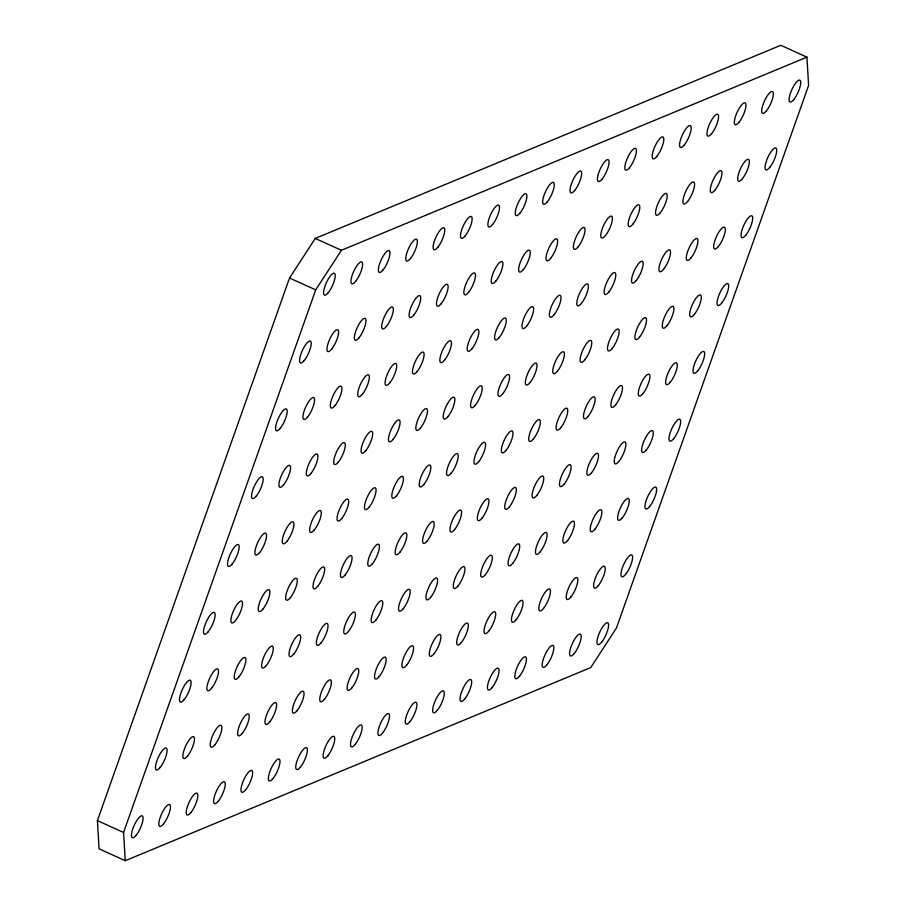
<?xml version="1.0" encoding="UTF-8"?>
<svg xmlns="http://www.w3.org/2000/svg" width="906" height="906" viewBox="0 0 906 906"><rect width="100%" height="100%" fill="white"/><g stroke="black" fill="none" stroke-linecap="round" stroke-linejoin="round"><path stroke-width="1.36" d="M97.395 820.61L289.535 278.017L315.243 238.425L780.745 45.3L806.918 57.157L808.605 85.391L616.465 627.983L590.757 667.575L125.255 860.7L99.082 848.843L97.395 820.61L123.567 832.467L125.255 860.7M123.567 832.467L315.707 289.875L341.415 250.283L806.918 57.157M315.243 238.425L341.415 250.283M289.535 278.017L315.707 289.875M273.034 778.481A11.982 3.386 -65.6 0 0 279.694 759.681A11.982 3.386 -65.6 0 0 269.795 771.799A11.982 3.386 -65.6 0 0 273.034 778.481M345.095 575.004A11.982 3.386 -65.6 0 0 351.743 556.205A11.982 3.386 -65.6 0 0 341.845 568.334A11.982 3.386 -65.6 0 0 345.095 575.004M321.075 642.83A11.982 3.386 -65.6 0 0 327.734 624.03A11.982 3.386 -65.6 0 0 317.825 636.159A11.982 3.386 -65.6 0 0 321.075 642.83M351.822 687.926A11.982 3.386 -65.6 0 0 358.482 669.138A11.982 3.386 -65.6 0 0 348.584 681.255A11.982 3.386 -65.6 0 0 351.822 687.926M327.802 755.751A11.982 3.386 -65.6 0 0 334.461 736.963A11.982 3.386 -65.6 0 0 324.563 749.081A11.982 3.386 -65.6 0 0 327.802 755.751M297.055 710.655A11.982 3.386 -65.6 0 0 303.714 691.856A11.982 3.386 -65.6 0 0 293.816 703.985A11.982 3.386 -65.6 0 0 297.055 710.655M403.227 608.741A11.982 3.386 -65.6 0 0 409.874 589.953A11.982 3.386 -65.6 0 0 399.976 602.071A11.982 3.386 -65.6 0 0 403.227 608.741M427.236 540.927A11.982 3.386 -65.6 0 0 433.895 522.128A11.982 3.386 -65.6 0 0 423.997 534.257A11.982 3.386 -65.6 0 0 427.236 540.927M499.297 337.451A11.982 3.386 -65.6 0 0 505.944 318.652A11.982 3.386 -65.6 0 0 496.046 330.781A11.982 3.386 -65.6 0 0 499.297 337.451M523.306 269.626A11.982 3.386 -65.6 0 0 529.965 250.837A11.982 3.386 -65.6 0 0 520.067 262.955A11.982 3.386 -65.6 0 0 523.306 269.626M451.256 473.102A11.982 3.386 -65.6 0 0 457.915 454.302A11.982 3.386 -65.6 0 0 448.017 466.431A11.982 3.386 -65.6 0 0 451.256 473.102M475.276 405.276A11.982 3.386 -65.6 0 0 481.935 386.477A11.982 3.386 -65.6 0 0 472.026 398.606A11.982 3.386 -65.6 0 0 475.276 405.276M547.326 201.8A11.982 3.386 -65.6 0 0 553.985 183.012A11.982 3.386 -65.6 0 0 544.087 195.13A11.982 3.386 -65.6 0 0 547.326 201.8M355.186 744.392A11.982 3.386 -65.6 0 0 361.845 725.593A11.982 3.386 -65.6 0 0 351.947 737.722A11.982 3.386 -65.6 0 0 355.186 744.392M379.206 676.567A11.982 3.386 -65.6 0 0 385.865 657.779A11.982 3.386 -65.6 0 0 375.956 669.896A11.982 3.386 -65.6 0 0 379.206 676.567M457.983 586.023A11.982 3.386 -65.6 0 0 464.642 567.235A11.982 3.386 -65.6 0 0 454.744 579.353A11.982 3.386 -65.6 0 0 457.983 586.023M482.003 518.198A11.982 3.386 -65.6 0 0 488.662 499.41A11.982 3.386 -65.6 0 0 478.764 511.528A11.982 3.386 -65.6 0 0 482.003 518.198M554.064 314.733A11.982 3.386 -65.6 0 0 560.712 295.934A11.982 3.386 -65.6 0 0 550.814 308.063A11.982 3.386 -65.6 0 0 554.064 314.733M578.073 246.908A11.982 3.386 -65.6 0 0 584.732 228.108A11.982 3.386 -65.6 0 0 574.834 240.237A11.982 3.386 -65.6 0 0 578.073 246.908M506.024 450.373A11.982 3.386 -65.6 0 0 512.683 431.584A11.982 3.386 -65.6 0 0 502.785 443.702A11.982 3.386 -65.6 0 0 506.024 450.373M530.044 382.559A11.982 3.386 -65.6 0 0 536.692 363.759A11.982 3.386 -65.6 0 0 526.794 375.888A11.982 3.386 -65.6 0 0 530.044 382.559M602.094 179.082A11.982 3.386 -65.6 0 0 608.753 160.283A11.982 3.386 -65.6 0 0 598.855 172.412A11.982 3.386 -65.6 0 0 602.094 179.082M409.954 721.674A11.982 3.386 -65.6 0 0 416.613 702.875A11.982 3.386 -65.6 0 0 406.715 715.004A11.982 3.386 -65.6 0 0 409.954 721.674M433.974 653.849A11.982 3.386 -65.6 0 0 440.622 635.049A11.982 3.386 -65.6 0 0 430.724 647.178A11.982 3.386 -65.6 0 0 433.974 653.849M485.367 574.664A11.982 3.386 -65.6 0 0 492.026 555.865A11.982 3.386 -65.6 0 0 482.128 567.994A11.982 3.386 -65.6 0 0 485.367 574.664M509.387 506.839A11.982 3.386 -65.6 0 0 516.046 488.051A11.982 3.386 -65.6 0 0 506.148 500.169A11.982 3.386 -65.6 0 0 509.387 506.839M581.437 303.374A11.982 3.386 -65.6 0 0 588.096 284.575A11.982 3.386 -65.6 0 0 578.198 296.704A11.982 3.386 -65.6 0 0 581.437 303.374M605.457 235.549A11.982 3.386 -65.6 0 0 612.116 216.749A11.982 3.386 -65.6 0 0 602.218 228.878A11.982 3.386 -65.6 0 0 605.457 235.549M533.408 439.014A11.982 3.386 -65.6 0 0 540.067 420.225A11.982 3.386 -65.6 0 0 530.157 432.343A11.982 3.386 -65.6 0 0 533.408 439.014M557.428 371.2A11.982 3.386 -65.6 0 0 564.076 352.4A11.982 3.386 -65.6 0 0 554.178 364.518A11.982 3.386 -65.6 0 0 557.428 371.2M629.477 167.723A11.982 3.386 -65.6 0 0 636.137 148.924A11.982 3.386 -65.6 0 0 626.239 161.053A11.982 3.386 -65.6 0 0 629.477 167.723M437.338 710.315A11.982 3.386 -65.6 0 0 443.997 691.516A11.982 3.386 -65.6 0 0 434.087 703.645A11.982 3.386 -65.6 0 0 437.338 710.315M461.358 642.49A11.982 3.386 -65.6 0 0 468.006 623.69A11.982 3.386 -65.6 0 0 458.108 635.819A11.982 3.386 -65.6 0 0 461.358 642.49M512.751 563.306A11.982 3.386 -65.6 0 0 519.41 544.506A11.982 3.386 -65.6 0 0 509.512 556.635A11.982 3.386 -65.6 0 0 512.751 563.306M536.771 495.48A11.982 3.386 -65.6 0 0 543.43 476.681A11.982 3.386 -65.6 0 0 533.532 488.81A11.982 3.386 -65.6 0 0 536.771 495.48M608.821 292.015A11.982 3.386 -65.6 0 0 615.48 273.216A11.982 3.386 -65.6 0 0 605.582 285.333A11.982 3.386 -65.6 0 0 608.821 292.015M632.841 224.19A11.982 3.386 -65.6 0 0 639.5 205.39A11.982 3.386 -65.6 0 0 629.602 217.519A11.982 3.386 -65.6 0 0 632.841 224.19M560.791 427.655A11.982 3.386 -65.6 0 0 567.45 408.866A11.982 3.386 -65.6 0 0 557.541 420.984A11.982 3.386 -65.6 0 0 560.791 427.655M584.812 359.829A11.982 3.386 -65.6 0 0 591.459 341.041A11.982 3.386 -65.6 0 0 581.561 353.159A11.982 3.386 -65.6 0 0 584.812 359.829M656.861 156.364A11.982 3.386 -65.6 0 0 663.52 137.565A11.982 3.386 -65.6 0 0 653.611 149.694A11.982 3.386 -65.6 0 0 656.861 156.364M464.721 698.956A11.982 3.386 -65.6 0 0 471.38 680.157A11.982 3.386 -65.6 0 0 461.471 692.286A11.982 3.386 -65.6 0 0 464.721 698.956M488.742 631.131A11.982 3.386 -65.6 0 0 495.389 612.331A11.982 3.386 -65.6 0 0 485.491 624.461A11.982 3.386 -65.6 0 0 488.742 631.131M417.145 371.528A11.982 3.386 -65.6 0 0 423.804 352.74A11.982 3.386 -65.6 0 0 413.906 364.858A11.982 3.386 -65.6 0 0 417.145 371.528M441.165 303.714A11.982 3.386 -65.6 0 0 447.813 284.914A11.982 3.386 -65.6 0 0 437.915 297.043A11.982 3.386 -65.6 0 0 441.165 303.714M369.104 507.179A11.982 3.386 -65.6 0 0 375.764 488.379A11.982 3.386 -65.6 0 0 365.865 500.508A11.982 3.386 -65.6 0 0 369.104 507.179M393.125 439.353A11.982 3.386 -65.6 0 0 399.784 420.565A11.982 3.386 -65.6 0 0 389.886 432.683A11.982 3.386 -65.6 0 0 393.125 439.353M465.174 235.888A11.982 3.386 -65.6 0 0 471.833 217.089A11.982 3.386 -65.6 0 0 461.935 229.218A11.982 3.386 -65.6 0 0 465.174 235.888M519.942 213.17A11.982 3.386 -65.6 0 0 526.601 194.371A11.982 3.386 -65.6 0 0 516.703 206.489A11.982 3.386 -65.6 0 0 519.942 213.17M447.892 416.635A11.982 3.386 -65.6 0 0 454.552 397.836A11.982 3.386 -65.6 0 0 444.653 409.965A11.982 3.386 -65.6 0 0 447.892 416.635M423.872 484.461A11.982 3.386 -65.6 0 0 430.531 465.661A11.982 3.386 -65.6 0 0 420.633 477.79A11.982 3.386 -65.6 0 0 423.872 484.461M495.933 280.985A11.982 3.386 -65.6 0 0 502.581 262.196A11.982 3.386 -65.6 0 0 492.683 274.314A11.982 3.386 -65.6 0 0 495.933 280.985M471.913 348.81A11.982 3.386 -65.6 0 0 478.572 330.022A11.982 3.386 -65.6 0 0 468.662 342.14A11.982 3.386 -65.6 0 0 471.913 348.81M399.852 552.286A11.982 3.386 -65.6 0 0 406.511 533.487A11.982 3.386 -65.6 0 0 396.613 545.616A11.982 3.386 -65.6 0 0 399.852 552.286M375.843 620.112A11.982 3.386 -65.6 0 0 382.491 601.312A11.982 3.386 -65.6 0 0 372.593 613.43A11.982 3.386 -65.6 0 0 375.843 620.112M324.439 699.296A11.982 3.386 -65.6 0 0 331.098 680.497A11.982 3.386 -65.6 0 0 321.2 692.614A11.982 3.386 -65.6 0 0 324.439 699.296M300.418 767.11A11.982 3.386 -65.6 0 0 307.077 748.322A11.982 3.386 -65.6 0 0 297.179 760.44A11.982 3.386 -65.6 0 0 300.418 767.11M492.558 224.529A11.982 3.386 -65.6 0 0 499.217 205.73A11.982 3.386 -65.6 0 0 489.319 217.859A11.982 3.386 -65.6 0 0 492.558 224.529M420.509 427.994A11.982 3.386 -65.6 0 0 427.168 409.195A11.982 3.386 -65.6 0 0 417.27 421.324A11.982 3.386 -65.6 0 0 420.509 427.994M396.488 495.82A11.982 3.386 -65.6 0 0 403.147 477.02A11.982 3.386 -65.6 0 0 393.249 489.149A11.982 3.386 -65.6 0 0 396.488 495.82M468.549 292.344A11.982 3.386 -65.6 0 0 475.197 273.555A11.982 3.386 -65.6 0 0 465.299 285.673A11.982 3.386 -65.6 0 0 468.549 292.344M444.529 360.169A11.982 3.386 -65.6 0 0 451.188 341.381A11.982 3.386 -65.6 0 0 441.279 353.499A11.982 3.386 -65.6 0 0 444.529 360.169M372.479 563.645A11.982 3.386 -65.6 0 0 379.127 544.846A11.982 3.386 -65.6 0 0 369.229 556.975A11.982 3.386 -65.6 0 0 372.479 563.645M663.588 269.286A11.982 3.386 -65.6 0 0 670.247 250.498A11.982 3.386 -65.6 0 0 660.349 262.615A11.982 3.386 -65.6 0 0 663.588 269.286M687.609 201.46A11.982 3.386 -65.6 0 0 694.268 182.672A11.982 3.386 -65.6 0 0 684.358 194.79A11.982 3.386 -65.6 0 0 687.609 201.46M615.559 404.937A11.982 3.386 -65.6 0 0 622.207 386.137A11.982 3.386 -65.6 0 0 612.309 398.266A11.982 3.386 -65.6 0 0 615.559 404.937M639.568 337.111A11.982 3.386 -65.6 0 0 646.227 318.312A11.982 3.386 -65.6 0 0 636.329 330.441A11.982 3.386 -65.6 0 0 639.568 337.111M711.629 133.646A11.982 3.386 -65.6 0 0 718.277 114.847A11.982 3.386 -65.6 0 0 708.379 126.976A11.982 3.386 -65.6 0 0 711.629 133.646M519.489 676.227A11.982 3.386 -65.6 0 0 526.137 657.439A11.982 3.386 -65.6 0 0 516.239 669.557A11.982 3.386 -65.6 0 0 519.489 676.227M543.498 608.413A11.982 3.386 -65.6 0 0 550.157 589.613A11.982 3.386 -65.6 0 0 540.259 601.731A11.982 3.386 -65.6 0 0 543.498 608.413M594.902 529.229A11.982 3.386 -65.6 0 0 601.561 510.429A11.982 3.386 -65.6 0 0 591.663 522.547A11.982 3.386 -65.6 0 0 594.902 529.229M618.923 461.403A11.982 3.386 -65.6 0 0 625.582 442.604A11.982 3.386 -65.6 0 0 615.672 454.733A11.982 3.386 -65.6 0 0 618.923 461.403M690.972 257.927A11.982 3.386 -65.6 0 0 697.631 239.127A11.982 3.386 -65.6 0 0 687.733 251.256A11.982 3.386 -65.6 0 0 690.972 257.927M714.993 190.101A11.982 3.386 -65.6 0 0 721.652 171.313A11.982 3.386 -65.6 0 0 711.742 183.431A11.982 3.386 -65.6 0 0 714.993 190.101M307.61 416.975A11.982 3.386 -65.6 0 0 314.269 398.176A11.982 3.386 -65.6 0 0 304.371 410.305A11.982 3.386 -65.6 0 0 307.61 416.975M331.63 349.15A11.982 3.386 -65.6 0 0 338.289 330.35A11.982 3.386 -65.6 0 0 328.391 342.479A11.982 3.386 -65.6 0 0 331.63 349.15M259.58 552.626A11.982 3.386 -65.6 0 0 266.239 533.827A11.982 3.386 -65.6 0 0 256.33 545.956A11.982 3.386 -65.6 0 0 259.58 552.626M283.601 484.801A11.982 3.386 -65.6 0 0 290.248 466.001A11.982 3.386 -65.6 0 0 280.35 478.13A11.982 3.386 -65.6 0 0 283.601 484.801M355.65 281.324A11.982 3.386 -65.6 0 0 362.309 262.536A11.982 3.386 -65.6 0 0 352.4 274.654A11.982 3.386 -65.6 0 0 355.65 281.324M163.51 823.916A11.982 3.386 -65.6 0 0 170.158 805.117A11.982 3.386 -65.6 0 0 160.26 817.246A11.982 3.386 -65.6 0 0 163.51 823.916M187.519 756.091A11.982 3.386 -65.6 0 0 194.178 737.303A11.982 3.386 -65.6 0 0 184.28 749.421A11.982 3.386 -65.6 0 0 187.519 756.091M232.196 563.985A11.982 3.386 -65.6 0 0 238.856 545.186A11.982 3.386 -65.6 0 0 228.946 557.315A11.982 3.386 -65.6 0 0 232.196 563.985M256.217 496.16A11.982 3.386 -65.6 0 0 262.865 477.36A11.982 3.386 -65.6 0 0 252.967 489.489A11.982 3.386 -65.6 0 0 256.217 496.16M184.156 699.625A11.982 3.386 -65.6 0 0 190.815 680.836A11.982 3.386 -65.6 0 0 180.917 692.954A11.982 3.386 -65.6 0 0 184.156 699.625M208.176 631.81A11.982 3.386 -65.6 0 0 214.835 613.011A11.982 3.386 -65.6 0 0 204.937 625.14A11.982 3.386 -65.6 0 0 208.176 631.81M280.226 428.334A11.982 3.386 -65.6 0 0 286.885 409.535A11.982 3.386 -65.6 0 0 276.987 421.664A11.982 3.386 -65.6 0 0 280.226 428.334M304.246 360.509A11.982 3.386 -65.6 0 0 310.905 341.721A11.982 3.386 -65.6 0 0 301.007 353.838A11.982 3.386 -65.6 0 0 304.246 360.509M328.266 292.683A11.982 3.386 -65.6 0 0 334.926 273.895A11.982 3.386 -65.6 0 0 325.016 286.013A11.982 3.386 -65.6 0 0 328.266 292.683M136.127 835.275A11.982 3.386 -65.6 0 0 142.786 816.476A11.982 3.386 -65.6 0 0 132.876 828.605A11.982 3.386 -65.6 0 0 136.127 835.275M160.147 767.45A11.982 3.386 -65.6 0 0 166.795 748.662A11.982 3.386 -65.6 0 0 156.897 760.78A11.982 3.386 -65.6 0 0 160.147 767.45M238.924 676.907A11.982 3.386 -65.6 0 0 245.583 658.118A11.982 3.386 -65.6 0 0 235.685 670.236A11.982 3.386 -65.6 0 0 238.924 676.907M262.944 609.081A11.982 3.386 -65.6 0 0 269.603 590.293A11.982 3.386 -65.6 0 0 259.694 602.411A11.982 3.386 -65.6 0 0 262.944 609.081M334.994 405.616A11.982 3.386 -65.6 0 0 341.653 386.817A11.982 3.386 -65.6 0 0 331.755 398.946A11.982 3.386 -65.6 0 0 334.994 405.616M359.014 337.791A11.982 3.386 -65.6 0 0 365.673 318.991A11.982 3.386 -65.6 0 0 355.775 331.12A11.982 3.386 -65.6 0 0 359.014 337.791M567.518 540.588A11.982 3.386 -65.6 0 0 574.178 521.788A11.982 3.386 -65.6 0 0 564.279 533.917A11.982 3.386 -65.6 0 0 567.518 540.588M591.539 472.762A11.982 3.386 -65.6 0 0 598.198 453.963A11.982 3.386 -65.6 0 0 588.288 466.092A11.982 3.386 -65.6 0 0 591.539 472.762M642.943 393.578A11.982 3.386 -65.6 0 0 649.591 374.778A11.982 3.386 -65.6 0 0 639.693 386.907A11.982 3.386 -65.6 0 0 642.943 393.578M666.952 325.752A11.982 3.386 -65.6 0 0 673.611 306.953A11.982 3.386 -65.6 0 0 663.713 319.082A11.982 3.386 -65.6 0 0 666.952 325.752M739.013 122.276A11.982 3.386 -65.6 0 0 745.661 103.488A11.982 3.386 -65.6 0 0 735.763 115.606A11.982 3.386 -65.6 0 0 739.013 122.276M546.873 664.868A11.982 3.386 -65.6 0 0 553.521 646.08A11.982 3.386 -65.6 0 0 543.623 658.198A11.982 3.386 -65.6 0 0 546.873 664.868M570.882 597.043A11.982 3.386 -65.6 0 0 577.541 578.255A11.982 3.386 -65.6 0 0 567.643 590.372A11.982 3.386 -65.6 0 0 570.882 597.043M540.135 551.947A11.982 3.386 -65.6 0 0 546.794 533.147A11.982 3.386 -65.6 0 0 536.896 545.276A11.982 3.386 -65.6 0 0 540.135 551.947M564.155 484.121A11.982 3.386 -65.6 0 0 570.814 465.322A11.982 3.386 -65.6 0 0 560.916 477.451A11.982 3.386 -65.6 0 0 564.155 484.121M636.205 280.645A11.982 3.386 -65.6 0 0 642.864 261.857A11.982 3.386 -65.6 0 0 632.966 273.974A11.982 3.386 -65.6 0 0 636.205 280.645M660.225 212.831A11.982 3.386 -65.6 0 0 666.884 194.031A11.982 3.386 -65.6 0 0 656.986 206.149A11.982 3.386 -65.6 0 0 660.225 212.831M588.175 416.296A11.982 3.386 -65.6 0 0 594.823 397.496A11.982 3.386 -65.6 0 0 584.925 409.625A11.982 3.386 -65.6 0 0 588.175 416.296M612.184 348.47A11.982 3.386 -65.6 0 0 618.843 329.682A11.982 3.386 -65.6 0 0 608.945 341.8A11.982 3.386 -65.6 0 0 612.184 348.47M684.245 145.005A11.982 3.386 -65.6 0 0 690.893 126.206A11.982 3.386 -65.6 0 0 680.995 138.335A11.982 3.386 -65.6 0 0 684.245 145.005M492.105 687.586A11.982 3.386 -65.6 0 0 498.753 668.798A11.982 3.386 -65.6 0 0 488.855 680.916A11.982 3.386 -65.6 0 0 492.105 687.586M516.114 619.772A11.982 3.386 -65.6 0 0 522.773 600.972A11.982 3.386 -65.6 0 0 512.875 613.102A11.982 3.386 -65.6 0 0 516.114 619.772M430.61 597.382A11.982 3.386 -65.6 0 0 437.258 578.594A11.982 3.386 -65.6 0 0 427.36 590.712A11.982 3.386 -65.6 0 0 430.61 597.382M502.66 393.917A11.982 3.386 -65.6 0 0 509.319 375.118A11.982 3.386 -65.6 0 0 499.41 387.247A11.982 3.386 -65.6 0 0 502.66 393.917M574.71 190.441A11.982 3.386 -65.6 0 0 581.369 171.653A11.982 3.386 -65.6 0 0 571.471 183.771A11.982 3.386 -65.6 0 0 574.71 190.441M382.57 733.033A11.982 3.386 -65.6 0 0 389.229 714.234A11.982 3.386 -65.6 0 0 379.331 726.363A11.982 3.386 -65.6 0 0 382.57 733.033M406.59 665.208A11.982 3.386 -65.6 0 0 413.249 646.408A11.982 3.386 -65.6 0 0 403.34 658.537A11.982 3.386 -65.6 0 0 406.59 665.208M622.286 517.858A11.982 3.386 -65.6 0 0 628.945 499.07A11.982 3.386 -65.6 0 0 619.047 511.188A11.982 3.386 -65.6 0 0 622.286 517.858M646.306 450.044A11.982 3.386 -65.6 0 0 652.954 431.245A11.982 3.386 -65.6 0 0 643.056 443.362A11.982 3.386 -65.6 0 0 646.306 450.044M718.356 246.568A11.982 3.386 -65.6 0 0 725.015 227.768A11.982 3.386 -65.6 0 0 715.117 239.897A11.982 3.386 -65.6 0 0 718.356 246.568M742.376 178.742A11.982 3.386 -65.6 0 0 749.024 159.954A11.982 3.386 -65.6 0 0 739.126 172.072A11.982 3.386 -65.6 0 0 742.376 178.742M670.315 382.219A11.982 3.386 -65.6 0 0 676.975 363.419A11.982 3.386 -65.6 0 0 667.076 375.548A11.982 3.386 -65.6 0 0 670.315 382.219M694.336 314.393A11.982 3.386 -65.6 0 0 700.995 295.594A11.982 3.386 -65.6 0 0 691.097 307.723A11.982 3.386 -65.6 0 0 694.336 314.393M766.397 110.917A11.982 3.386 -65.6 0 0 773.045 92.129A11.982 3.386 -65.6 0 0 763.146 104.247A11.982 3.386 -65.6 0 0 766.397 110.917M574.245 653.509A11.982 3.386 -65.6 0 0 580.905 634.71A11.982 3.386 -65.6 0 0 571.007 646.839A11.982 3.386 -65.6 0 0 574.245 653.509M598.266 585.684A11.982 3.386 -65.6 0 0 604.925 566.896A11.982 3.386 -65.6 0 0 595.027 579.013A11.982 3.386 -65.6 0 0 598.266 585.684M649.67 506.499A11.982 3.386 -65.6 0 0 656.329 487.711A11.982 3.386 -65.6 0 0 646.42 499.829A11.982 3.386 -65.6 0 0 649.67 506.499M673.69 438.674A11.982 3.386 -65.6 0 0 680.338 419.886A11.982 3.386 -65.6 0 0 670.44 432.003A11.982 3.386 -65.6 0 0 673.69 438.674M745.74 235.209A11.982 3.386 -65.6 0 0 752.399 216.409A11.982 3.386 -65.6 0 0 742.49 228.539A11.982 3.386 -65.6 0 0 745.74 235.209M769.76 167.384A11.982 3.386 -65.6 0 0 776.408 148.584A11.982 3.386 -65.6 0 0 766.51 160.713A11.982 3.386 -65.6 0 0 769.76 167.384M697.699 370.86A11.982 3.386 -65.6 0 0 704.358 352.06A11.982 3.386 -65.6 0 0 694.46 364.189A11.982 3.386 -65.6 0 0 697.699 370.86M721.72 303.034A11.982 3.386 -65.6 0 0 728.379 284.235A11.982 3.386 -65.6 0 0 718.481 296.364A11.982 3.386 -65.6 0 0 721.72 303.034M793.769 99.558A11.982 3.386 -65.6 0 0 800.428 80.77A11.982 3.386 -65.6 0 0 790.53 92.888A11.982 3.386 -65.6 0 0 793.769 99.558M601.629 642.15A11.982 3.386 -65.6 0 0 608.288 623.351A11.982 3.386 -65.6 0 0 598.39 635.48A11.982 3.386 -65.6 0 0 601.629 642.15M454.619 529.557A11.982 3.386 -65.6 0 0 461.279 510.769A11.982 3.386 -65.6 0 0 451.381 522.887A11.982 3.386 -65.6 0 0 454.619 529.557M526.68 326.092A11.982 3.386 -65.6 0 0 533.328 307.293A11.982 3.386 -65.6 0 0 523.43 319.422A11.982 3.386 -65.6 0 0 526.68 326.092M550.689 258.267A11.982 3.386 -65.6 0 0 557.349 239.467A11.982 3.386 -65.6 0 0 547.451 251.596A11.982 3.386 -65.6 0 0 550.689 258.267M478.64 461.743A11.982 3.386 -65.6 0 0 485.299 442.943A11.982 3.386 -65.6 0 0 475.401 455.072A11.982 3.386 -65.6 0 0 478.64 461.743M286.964 541.267A11.982 3.386 -65.6 0 0 293.612 522.468A11.982 3.386 -65.6 0 0 283.714 534.585A11.982 3.386 -65.6 0 0 286.964 541.267M310.973 473.442A11.982 3.386 -65.6 0 0 317.632 454.642A11.982 3.386 -65.6 0 0 307.734 466.771A11.982 3.386 -65.6 0 0 310.973 473.442M383.034 269.965A11.982 3.386 -65.6 0 0 389.682 251.166A11.982 3.386 -65.6 0 0 379.784 263.295A11.982 3.386 -65.6 0 0 383.034 269.965M190.894 812.557A11.982 3.386 -65.6 0 0 197.542 793.758A11.982 3.386 -65.6 0 0 187.644 805.887A11.982 3.386 -65.6 0 0 190.894 812.557M214.903 744.732A11.982 3.386 -65.6 0 0 221.562 725.933A11.982 3.386 -65.6 0 0 211.664 738.062A11.982 3.386 -65.6 0 0 214.903 744.732M266.307 665.548A11.982 3.386 -65.6 0 0 272.966 646.748A11.982 3.386 -65.6 0 0 263.068 658.877A11.982 3.386 -65.6 0 0 266.307 665.548M290.328 597.722A11.982 3.386 -65.6 0 0 296.987 578.934A11.982 3.386 -65.6 0 0 287.077 591.052A11.982 3.386 -65.6 0 0 290.328 597.722M362.377 394.257A11.982 3.386 -65.6 0 0 369.036 375.458A11.982 3.386 -65.6 0 0 359.138 387.587A11.982 3.386 -65.6 0 0 362.377 394.257M386.398 326.432A11.982 3.386 -65.6 0 0 393.057 307.632A11.982 3.386 -65.6 0 0 383.147 319.761A11.982 3.386 -65.6 0 0 386.398 326.432M314.348 529.897A11.982 3.386 -65.6 0 0 320.996 511.109A11.982 3.386 -65.6 0 0 311.098 523.226A11.982 3.386 -65.6 0 0 314.348 529.897M338.357 462.083A11.982 3.386 -65.6 0 0 345.016 443.283A11.982 3.386 -65.6 0 0 335.118 455.401A11.982 3.386 -65.6 0 0 338.357 462.083M410.418 258.606A11.982 3.386 -65.6 0 0 417.066 239.807A11.982 3.386 -65.6 0 0 407.168 251.936A11.982 3.386 -65.6 0 0 410.418 258.606M218.278 801.198A11.982 3.386 -65.6 0 0 224.926 782.399A11.982 3.386 -65.6 0 0 215.028 794.528A11.982 3.386 -65.6 0 0 218.278 801.198M242.287 733.373A11.982 3.386 -65.6 0 0 248.946 714.574A11.982 3.386 -65.6 0 0 239.048 726.703A11.982 3.386 -65.6 0 0 242.287 733.373M245.651 789.839A11.982 3.386 -65.6 0 0 252.31 771.04A11.982 3.386 -65.6 0 0 242.412 783.169A11.982 3.386 -65.6 0 0 245.651 789.839M269.671 722.014A11.982 3.386 -65.6 0 0 276.33 703.215A11.982 3.386 -65.6 0 0 266.432 715.344A11.982 3.386 -65.6 0 0 269.671 722.014M317.712 586.363A11.982 3.386 -65.6 0 0 324.359 567.564A11.982 3.386 -65.6 0 0 314.461 579.693A11.982 3.386 -65.6 0 0 317.712 586.363M293.691 654.189A11.982 3.386 -65.6 0 0 300.35 635.389A11.982 3.386 -65.6 0 0 290.452 647.518A11.982 3.386 -65.6 0 0 293.691 654.189M389.761 382.898A11.982 3.386 -65.6 0 0 396.42 364.099A11.982 3.386 -65.6 0 0 386.522 376.228A11.982 3.386 -65.6 0 0 389.761 382.898M413.782 315.073A11.982 3.386 -65.6 0 0 420.441 296.273A11.982 3.386 -65.6 0 0 410.531 308.402A11.982 3.386 -65.6 0 0 413.782 315.073M341.732 518.538A11.982 3.386 -65.6 0 0 348.38 499.75A11.982 3.386 -65.6 0 0 338.482 511.867A11.982 3.386 -65.6 0 0 341.732 518.538M365.741 450.712A11.982 3.386 -65.6 0 0 372.4 431.924A11.982 3.386 -65.6 0 0 362.502 444.042A11.982 3.386 -65.6 0 0 365.741 450.712M437.802 247.247A11.982 3.386 -65.6 0 0 444.45 228.448A11.982 3.386 -65.6 0 0 434.552 240.577A11.982 3.386 -65.6 0 0 437.802 247.247M348.459 631.471A11.982 3.386 -65.6 0 0 355.118 612.671A11.982 3.386 -65.6 0 0 345.209 624.8A11.982 3.386 -65.6 0 0 348.459 631.471M625.65 574.325A11.982 3.386 -65.6 0 0 632.309 555.525A11.982 3.386 -65.6 0 0 622.411 567.654A11.982 3.386 -65.6 0 0 625.65 574.325M211.54 688.266A11.982 3.386 -65.6 0 0 218.199 669.477A11.982 3.386 -65.6 0 0 208.301 681.595A11.982 3.386 -65.6 0 0 211.54 688.266M235.56 620.451A11.982 3.386 -65.6 0 0 242.219 601.652A11.982 3.386 -65.6 0 0 232.321 613.77A11.982 3.386 -65.6 0 0 235.56 620.451"/></g></svg>
